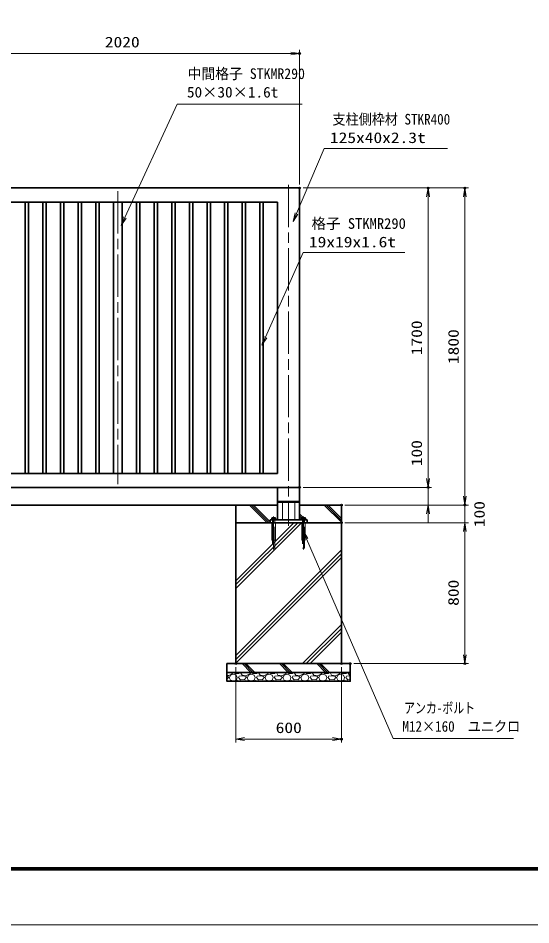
# Model space of a CAD drawing. Units: millimetres at full size. Extents: x -5940 to 5940, y -4200 to 4200.
# Drawn here: x -2560 to 353, y -4200 to 947 of the extents above; entities that cross this region are included whole.
import ezdxf
from ezdxf.enums import TextEntityAlignment as Align

# ---------------------------------------------------------------- set-up
doc = ezdxf.new("R2010")
doc.units = ezdxf.units.MM
doc.header["$LTSCALE"] = 20
doc.header["$PDMODE"] = 32
doc.header["$PDSIZE"] = 10
doc.linetypes.add('DASHED', pattern=[7.5, 6, -1.5])
doc.linetypes.add('USER1', pattern=[18, 12, -1.5, 3, -1.5])
for name, color, linetype, lineweight in [('0-0_D-TTL', 7, 'Continuous', 18), ('0-1_軸線', 200, 'USER1', 15), ('0-2_隠れ線', 140, 'DASHED', 18), ('0-3_外形線', 7, 'Continuous', 35), ('0-4_寸法線', 4, 'Continuous', 18), ('0-5_0', 7, 'Continuous', 18), ('0-8_細線', 2, 'Continuous', 35), ('0-9_ハッチング', 253, 'Continuous', 13)]:
    doc.layers.add(name, color=color, linetype=linetype, lineweight=lineweight)
doc.layers.add('0-6_Defpoints', color=7, linetype='Continuous')
doc.styles.add('ＭＳ ゴシック', font='')
doc.styles.get('ＭＳ ゴシック').set_extended_font_data('MS Gothic')

# ---------------------------------------------------------------- blocks, each defined once
blk = doc.blocks.new('_Open')
at = {"layer": '0-5_0'}
blk.add_line((-20, 3.333), (0, 0), dxfattribs=at)
blk.add_lwpolyline([(-20, -3.333), (0, 0), (-20, 0)], dxfattribs=at)
blk = doc.blocks.new('S31')
at = {"layer": '0-4_寸法線'}
for points in [[(-15301289.9, 53965420.6), (-15315319.7, 53965420.6), (-15318463.1, 53958021.9), (-15318854.1, 53957101.5)], [(-15318616.5, 53958087.1), (-15318854.1, 53957101.5), (-15318309.7, 53957956.7)]]:
    blk.add_lwpolyline(points, dxfattribs=at)
at = {"layer": '0-4_寸法線', "color": 254, "style": 'ＭＳ ゴシック'}
for s, width, p in [('支柱側枠材 STKR400', 0.9, (-15314374.7, 53967760)), ('125x40x2.3t', 1.2, (-15314662.7, 53965660))]:
    blk.add_text(s, height=1212, dxfattribs=dict(at, width=width)).set_placement(p, align=Align.BOTTOM_LEFT)
blk = doc.blocks.new('S32')
at = {"layer": '0-4_寸法線'}
for points in [[(-15306152.6, 53953579.7), (-15317705.6, 53953579.7), (-15321980.5, 53943981), (-15322387.3, 53943067.5)], [(-15322132.7, 53944048.8), (-15322387.3, 53943067.5), (-15321828.2, 53943913.2)]]:
    blk.add_lwpolyline(points, dxfattribs=at)
at = {"layer": '0-4_寸法線', "color": 254, "style": 'ＭＳ ゴシック'}
blk.add_text('格子 STKMR290', height=1212, dxfattribs=at).set_placement((-15316760.6, 53955919.1), align=Align.BOTTOM_LEFT)
at = {"layer": '0-4_寸法線', "color": 254, "style": 'ＭＳ ゴシック', "width": 1.2}
blk.add_text('19x19x1.6t', height=1212, dxfattribs=at).set_placement((-15317048.6, 53953819.1), align=Align.BOTTOM_LEFT)
blk = doc.blocks.new('PROFSP005ACXU6')
at = {"layer": '0-3_外形線'}
for p, q in [((12, 166), (12, 0)), ((199.9, 103.9), (12, 103.9)), ((12, -166), (12, 0)), ((216, 0), (216, 180)), ((199.9, -103.9), (12, -103.9))]:
    blk.add_line(p, q, dxfattribs=at)
for points in [[(108, 207.8), (12, 207.8), (12, 166), (0, 166), (0, 0)], [(108, -207.8), (12, -207.8), (12, -166), (0, -166), (0, 0)], [(216, 180), (199.9, 207.8), (108, 207.8)], [(216, 0), (216, -180), (199.9, -207.8), (108, -207.8)]]:
    blk.add_lwpolyline(points, dxfattribs=at)
for centre, radius, start, end in [((124, 155.9), 92, 325.61587, 34.38413), ((-127.9, 0), 343.9, 342.41211, 17.58789), ((124, -155.9), 92, 325.61587, 34.38413)]:
    blk.add_arc(centre, radius, start, end, dxfattribs=at)
blk = doc.blocks.new('A$C7A822601')
at = {"layer": '0-5_0', "rotation": 90}
blk.add_blockref('PROFSP005ACXU6', (0, 0), dxfattribs=at)
blk = doc.blocks.new('S44')
at = {"layer": '0-4_寸法線'}
for points in [[(-15293811.4, 53898429.2), (-15307493.8, 53898429.2), (-15317311.2, 53921074.6), (-15317708.9, 53921992.1)], [(-15317158.3, 53921140.9), (-15317708.9, 53921992.1), (-15317464.1, 53921008.3)]]:
    blk.add_lwpolyline(points, dxfattribs=at)
at = {"layer": '0-4_寸法線', "color": 254, "style": 'ＭＳ ゴシック'}
for s, width, p in [('アンカ-ボルト', 0.75, (-15306233.8, 53900926.1)), ('M12×160\u3000ユニクロ', 0.9, (-15306425.8, 53898826.1))]:
    blk.add_text(s, height=1212, dxfattribs=dict(at, width=width)).set_placement(p, align=Align.BOTTOM_LEFT)
blk = doc.blocks.new('S47')
at = {"layer": '0-4_寸法線'}
for points in [[(-15317805.2, 53970432.2), (-15332025.2, 53970432.2), (-15337950.5, 53957565.7), (-15338368.8, 53956657.4)], [(-15338101.9, 53957635.4), (-15338368.8, 53956657.4), (-15337799.1, 53957496)]]:
    blk.add_lwpolyline(points, dxfattribs=at)
at = {"layer": '0-4_寸法線', "color": 254, "style": 'ＭＳ ゴシック'}
for s, width, p in [('中間格子 STKMR290', 0.95, (-15330832.4, 53972929)), ('50×30×1.6t', 1.05, (-15330909.2, 53970829))]:
    blk.add_text(s, height=1212, dxfattribs=dict(at, width=width)).set_placement(p, align=Align.BOTTOM_LEFT)

msp = doc.modelspace()

# ---------------------------------------------------------------- linework, layer by layer
at = {"layer": '0-0_D-TTL'}
for points in [[(-5940, -4200), (5940, -4200), (5940, 4200), (-5940, 4200)], [(-5558.14, 3889.71), (5558.14, 3889.71), (5558.14, -3888.86), (-5558.14, -3888.86)], [(-5554.61, 3886.18), (5554.61, 3886.18), (5554.61, -3885.32), (-5554.61, -3885.32)], [(-5551.07, 3882.64), (5551.07, 3882.64), (5551.07, -3881.79), (-5551.07, -3881.79)], [(-5547.54, 3879.11), (5547.54, 3879.11), (5547.54, -3878.25), (-5547.54, -3878.25)], [(-5544, 3875.57), (5544, 3875.57), (5544, -3874.71), (-5544, -3874.71)]]:
    msp.add_lwpolyline(points, close=True, dxfattribs=at)
at = {"layer": '0-1_軸線'}
for p, q in [((-1023.52, 1.02), (-1023.52, -1935.54)), ((-1993.52, -35.03), (-1993.52, -1699.03)), ((-1108.52, -1881.69), (-1108.52, -2069.57)), ((-938.52, -1881.69), (-938.52, -2069.57))]:
    msp.add_line(p, q, dxfattribs=at)
at = {"layer": '0-2_隠れ線'}
for p, q in [((-1058.52, -1901.03), (-1058.52, -1801.03)), ((-988.52, -1901.03), (-988.52, -1801.03)), ((-1114.52, -1901.03), (-1114.52, -1917.03)), ((-1102.52, -1901.03), (-1102.52, -1917.03)), ((-944.52, -1901.03), (-944.52, -1917.03)), ((-932.52, -1901.03), (-932.52, -1917.03)), ((-1114.52, -1917.03), (-1114.52, -2061.03)), ((-1102.52, -2061.03), (-1102.52, -1917.03)), ((-948.52, -1917.03), (-948.52, -2017.03)), ((-932.52, -2061.03), (-932.52, -1917.03)), ((-928.52, -2017.03), (-928.52, -1917.03)), ((-948.52, -2017.03), (-928.52, -2017.03)), ((-1114.52, -2061.03), (-1102.52, -2061.03))]:
    msp.add_line(p, q, dxfattribs=at)
for points in [[(-1118.52, -1917.03), (-1118.52, -2017.03), (-1098.52, -2017.03), (-1098.52, -1917.03)], [(-944.52, -1917.03), (-944.52, -2061.03), (-932.52, -2061.03)]]:
    msp.add_lwpolyline(points, dxfattribs=at)
at = {"layer": '0-3_外形線'}
for p, q in [((-2981.02, -17.03), (-961.02, -17.03)), ((-961.02, -17.03), (-961.02, -1717.03)), ((-2901.02, -97.03), (-1086.02, -97.03)), ((-1086.02, -97.03), (-1086.02, -1637.03)), ((-1086.02, -1637.03), (-2901.02, -1637.03)), ((-961.02, -1717.03), (-2981.02, -1717.03)), ((-1086.02, -1717.03), (-1086.02, -1901.03)), ((-961.02, -1717.03), (-961.02, -1901.03)), ((-961.02, -1796.03), (-1086.02, -1796.03)), ((-1086.02, -1801.03), (-961.02, -1801.03)), ((-1058.52, -1796.03), (-1058.52, -1801.03)), ((-988.52, -1796.03), (-988.52, -1801.03)), ((-2723.52, -1817.03), (-1323.52, -1817.03)), ((-918.52, -1901.03), (-1128.52, -1901.03)), ((-1128.52, -1901.03), (-1128.52, -1917.03)), ((-918.52, -1901.03), (-918.52, -1917.03)), ((-1128.52, -1917.03), (-918.52, -1917.03))]:
    msp.add_line(p, q, dxfattribs=at)
for points in [[(-2519.27, -1637.03), (-2500.27, -1637.03), (-2500.27, -97.03), (-2519.27, -97.03)], [(-2419.27, -1637.03), (-2400.27, -1637.03), (-2400.27, -97.03), (-2419.27, -97.03)], [(-2319.27, -1637.03), (-2300.27, -1637.03), (-2300.27, -97.03), (-2319.27, -97.03)], [(-2219.27, -1637.03), (-2200.27, -1637.03), (-2200.27, -97.03), (-2219.27, -97.03)], [(-2119.27, -1637.03), (-2100.27, -1637.03), (-2100.27, -97.03), (-2119.27, -97.03)], [(-2018.52, -1637.03), (-1968.52, -1637.03), (-1968.52, -97.03), (-2018.52, -97.03)], [(-1867.77, -1637.03), (-1886.77, -1637.03), (-1886.77, -97.03), (-1867.77, -97.03)], [(-1767.77, -1637.03), (-1786.77, -1637.03), (-1786.77, -97.03), (-1767.77, -97.03)], [(-1667.77, -1637.03), (-1686.77, -1637.03), (-1686.77, -97.03), (-1667.77, -97.03)], [(-1567.77, -1637.03), (-1586.77, -1637.03), (-1586.77, -97.03), (-1567.77, -97.03)], [(-1467.77, -1637.03), (-1486.77, -1637.03), (-1486.77, -97.03), (-1467.77, -97.03)], [(-1367.77, -1637.03), (-1386.77, -1637.03), (-1386.77, -97.03), (-1367.77, -97.03)], [(-1267.77, -1637.03), (-1286.77, -1637.03), (-1286.77, -97.03), (-1267.77, -97.03)], [(-1167.77, -1637.03), (-1186.77, -1637.03), (-1186.77, -97.03), (-1167.77, -97.03)], [(-1323.52, -1917.03), (-723.52, -1917.03), (-723.52, -2717.03), (-1323.52, -2717.03)], [(-1373.52, -2717.03), (-673.52, -2717.03), (-673.52, -2767.03), (-1373.52, -2767.03)], [(-673.52, -2767.03), (-1373.52, -2767.03), (-1373.52, -2817.03), (-673.52, -2817.03)]]:
    msp.add_lwpolyline(points, close=True, dxfattribs=at)
msp.add_lwpolyline([(-961.02, -1817.03), (-723.52, -1817.03), (-723.52, -1917.03), (-1323.52, -1917.03), (-1323.52, -1817.03), (-1086.02, -1817.03)], dxfattribs=at)
at = {"layer": '0-4_寸法線'}
for p, q in [((-2981.02, 746.33), (-961.02, 746.33)), ((-961.02, 2.97), (-961.02, 766.33)), ((-941.02, -17.03), (-211.17, -17.03)), ((-941.02, -17.03), (-2.43, -17.03)), ((-231.17, -1717.03), (-231.17, -17.03)), ((-22.43, -1817.03), (-22.43, -17.03)), ((-231.17, -1667.03), (-231.17, -1617.03)), ((-941.02, -1717.03), (-211.17, -1717.03)), ((-941.02, -1717.03), (-211.17, -1717.03)), ((-231.17, -1817.03), (-231.17, -1717.03)), ((-22.43, -1767.03), (-22.43, -1717.03)), ((-703.52, -1817.03), (-211.17, -1817.03)), ((-703.52, -1817.03), (-2.43, -1817.03)), ((-703.52, -1817.03), (-2.43, -1817.03)), ((-22.43, -1917.03), (-22.43, -1817.03)), ((-231.17, -1867.03), (-231.17, -1917.03)), ((-703.52, -1917.03), (-2.43, -1917.03)), ((-703.52, -1917.03), (-2.43, -1917.03)), ((-22.43, -1917.03), (-22.43, -2717.03)), ((-22.43, -1967.03), (-22.43, -2017.03)), ((-653.52, -2717.03), (-2.43, -2717.03)), ((-1323.52, -2737.03), (-1323.52, -3165.63)), ((-723.52, -2737.03), (-723.52, -3165.63)), ((-1323.52, -3145.63), (-723.52, -3145.63))]:
    msp.add_line(p, q, dxfattribs=at)
at = {"layer": '0-6_Defpoints'}
for p in [(-961.02, 746.33), (-961.02, -17.03), (-961.02, -17.03), (-231.17, -17.03), (-22.43, -17.03), (-961.02, -1717.03), (-231.17, -1717.03), (-723.52, -1817.03), (-22.43, -1817.03), (-723.52, -1917.03), (-1323.52, -2717.03), (-723.52, -2717.03), (-673.52, -2717.03), (-22.43, -2717.03), (-723.52, -3145.63)]:
    msp.add_point(p, dxfattribs=at)
at = {"layer": '0-9_ハッチング'}
for p, q in [((-1145.39, -1917.03), (-1245.39, -1817.03)), ((-1134.52, -1917.03), (-1234.52, -1817.03)), ((-1128.52, -1912.15), (-1223.64, -1817.03)), ((-723.52, -1914.63), (-821.13, -1817.03)), ((-723.52, -1903.76), (-810.25, -1817.03)), ((-723.52, -1892.88), (-799.38, -1817.03)), ((-938.31, -1890.23), (-961.02, -1867.51)), ((-948.58, -1890.84), (-961.02, -1878.39)), ((-949.26, -1901.03), (-961.02, -1889.26)), ((-927.51, -1901.03), (-928.13, -1900.41)), ((-1323.52, -2247.01), (-993.55, -1917.03)), ((-1323.52, -2268.76), (-971.8, -1917.03)), ((-1323.52, -2290.51), (-950.05, -1917.03)), ((-911.51, -1917.03), (-918.52, -1910.01)), ((-1323.52, -2671.27), (-723.52, -2071.27)), ((-1323.52, -2693.02), (-723.52, -2093.02)), ((-1323.52, -2714.77), (-723.52, -2114.77)), ((-945.02, -2717.03), (-723.52, -2495.54)), ((-923.27, -2717.03), (-723.52, -2517.29)), ((-901.52, -2717.03), (-723.52, -2539.04)), ((-1237.45, -2767.03), (-1287.45, -2717.03)), ((-1226.58, -2767.03), (-1276.58, -2717.03)), ((-1215.7, -2767.03), (-1265.7, -2717.03)), ((-1025.32, -2767.03), (-1075.32, -2717.03)), ((-1014.44, -2767.03), (-1064.44, -2717.03)), ((-1003.57, -2767.03), (-1053.57, -2717.03)), ((-813.19, -2767.03), (-863.19, -2717.03)), ((-802.31, -2767.03), (-852.31, -2717.03)), ((-791.44, -2767.03), (-841.44, -2717.03)), ((-1342.05, -2773.79), (-1363.39, -2784.97)), ((-1353.23, -2781.92), (-1336.97, -2776.84)), ((-1340.12, -2767.03), (-1342.05, -2773.79)), ((-1336.97, -2776.84), (-1320.72, -2782.94)), ((-1331.26, -2767.03), (-1328.84, -2772.78)), ((-1328.84, -2772.78), (-1307.51, -2773.79)), ((-1307.51, -2773.79), (-1298.76, -2767.03)), ((-1294.3, -2770.74), (-1290.96, -2767.03)), ((-1287.19, -2782.94), (-1294.3, -2770.74)), ((-1240.45, -2773.79), (-1261.79, -2784.97)), ((-1251.63, -2781.92), (-1235.37, -2776.84)), ((-1238.52, -2767.03), (-1240.45, -2773.79)), ((-1235.37, -2776.84), (-1219.12, -2782.94)), ((-1229.66, -2767.03), (-1227.24, -2772.78)), ((-1227.24, -2772.78), (-1205.91, -2773.79)), ((-1205.91, -2773.79), (-1197.16, -2767.03)), ((-1192.7, -2770.74), (-1189.36, -2767.03)), ((-1185.59, -2782.94), (-1192.7, -2770.74)), ((-1138.85, -2773.79), (-1160.19, -2784.97)), ((-1150.03, -2781.92), (-1133.77, -2776.84)), ((-1136.92, -2767.03), (-1138.85, -2773.79)), ((-1133.77, -2776.84), (-1117.52, -2782.94)), ((-1128.06, -2767.03), (-1125.64, -2772.78)), ((-1125.64, -2772.78), (-1104.31, -2773.79)), ((-1104.31, -2773.79), (-1095.56, -2767.03)), ((-1091.1, -2770.74), (-1087.76, -2767.03)), ((-1083.99, -2782.94), (-1091.1, -2770.74)), ((-1037.25, -2773.79), (-1058.59, -2784.97)), ((-1048.43, -2781.92), (-1032.17, -2776.84)), ((-1035.32, -2767.03), (-1037.25, -2773.79)), ((-1032.17, -2776.84), (-1015.92, -2782.94)), ((-1026.46, -2767.03), (-1024.04, -2772.78)), ((-1024.04, -2772.78), (-1002.71, -2773.79)), ((-1002.71, -2773.79), (-993.96, -2767.03)), ((-989.5, -2770.74), (-986.16, -2767.03)), ((-982.39, -2782.94), (-989.5, -2770.74)), ((-935.65, -2773.79), (-956.99, -2784.97)), ((-946.83, -2781.92), (-930.57, -2776.84)), ((-933.72, -2767.03), (-935.65, -2773.79)), ((-930.57, -2776.84), (-914.32, -2782.94)), ((-924.86, -2767.03), (-922.44, -2772.78)), ((-922.44, -2772.78), (-901.11, -2773.79)), ((-901.11, -2773.79), (-892.36, -2767.03)), ((-887.9, -2770.74), (-884.56, -2767.03)), ((-880.79, -2782.94), (-887.9, -2770.74)), ((-834.05, -2773.79), (-855.39, -2784.97)), ((-845.23, -2781.92), (-828.97, -2776.84)), ((-832.12, -2767.03), (-834.05, -2773.79)), ((-828.97, -2776.84), (-812.72, -2782.94)), ((-823.26, -2767.03), (-820.84, -2772.78)), ((-820.84, -2772.78), (-799.51, -2773.79)), ((-799.51, -2773.79), (-790.76, -2767.03)), ((-786.3, -2770.74), (-782.96, -2767.03)), ((-779.19, -2782.94), (-786.3, -2770.74)), ((-732.45, -2773.79), (-753.79, -2784.97)), ((-743.63, -2781.92), (-727.37, -2776.84)), ((-730.52, -2767.03), (-732.45, -2773.79)), ((-727.37, -2776.84), (-711.12, -2782.94)), ((-721.66, -2767.03), (-719.24, -2772.78)), ((-719.24, -2772.78), (-697.91, -2773.79)), ((-697.91, -2773.79), (-689.16, -2767.03)), ((-684.7, -2770.74), (-681.36, -2767.03)), ((-677.59, -2782.94), (-684.7, -2770.74)), ((-1363.39, -2784.97), (-1373.52, -2784.16)), ((-1366.44, -2791.06), (-1373.52, -2789.29)), ((-1365.42, -2796.14), (-1373.52, -2805.15)), ((-1372.53, -2812.4), (-1373.52, -2812.82)), ((-1360.34, -2816.46), (-1372.53, -2812.4)), ((-1365.42, -2796.14), (-1366.44, -2791.06)), ((-1361.28, -2817.03), (-1360.34, -2816.46)), ((-1360.34, -2796.14), (-1354.24, -2810.37)), ((-1359.32, -2796.14), (-1353.23, -2781.92)), ((-1354.24, -2810.37), (-1336.97, -2815.45)), ((-1336.97, -2815.45), (-1319.7, -2810.37)), ((-1320.72, -2782.94), (-1314.62, -2796.14)), ((-1319.7, -2810.37), (-1314.62, -2796.14)), ((-1312.59, -2812.4), (-1317.66, -2817.03)), ((-1288.2, -2814.43), (-1312.59, -2812.4)), ((-1307.51, -2796.14), (-1304.46, -2788.02)), ((-1296.33, -2808.34), (-1307.51, -2796.14)), ((-1285.16, -2785.98), (-1304.46, -2788.02)), ((-1272.96, -2806.3), (-1296.33, -2808.34)), ((-1286.62, -2817.03), (-1288.2, -2814.43)), ((-1261.79, -2784.97), (-1287.19, -2782.94)), ((-1264.84, -2791.06), (-1285.16, -2785.98)), ((-1270.93, -2812.4), (-1278.04, -2815.45)), ((-1278.04, -2815.45), (-1277.41, -2817.03)), ((-1263.82, -2796.14), (-1272.96, -2806.3)), ((-1258.74, -2816.46), (-1270.93, -2812.4)), ((-1263.82, -2796.14), (-1264.84, -2791.06)), ((-1259.68, -2817.03), (-1258.74, -2816.46)), ((-1258.74, -2796.14), (-1252.64, -2810.37)), ((-1257.72, -2796.14), (-1251.63, -2781.92)), ((-1252.64, -2810.37), (-1235.37, -2815.45)), ((-1235.37, -2815.45), (-1218.1, -2810.37)), ((-1219.12, -2782.94), (-1213.02, -2796.14)), ((-1218.1, -2810.37), (-1213.02, -2796.14)), ((-1210.99, -2812.4), (-1216.06, -2817.03)), ((-1186.6, -2814.43), (-1210.99, -2812.4)), ((-1205.91, -2796.14), (-1202.86, -2788.02)), ((-1194.73, -2808.34), (-1205.91, -2796.14)), ((-1183.56, -2785.98), (-1202.86, -2788.02)), ((-1171.36, -2806.3), (-1194.73, -2808.34)), ((-1185.02, -2817.03), (-1186.6, -2814.43)), ((-1160.19, -2784.97), (-1185.59, -2782.94)), ((-1163.24, -2791.06), (-1183.56, -2785.98)), ((-1169.33, -2812.4), (-1176.44, -2815.45)), ((-1176.44, -2815.45), (-1175.81, -2817.03)), ((-1162.22, -2796.14), (-1171.36, -2806.3)), ((-1157.14, -2816.46), (-1169.33, -2812.4)), ((-1162.22, -2796.14), (-1163.24, -2791.06)), ((-1158.08, -2817.03), (-1157.14, -2816.46)), ((-1157.14, -2796.14), (-1151.04, -2810.37)), ((-1156.12, -2796.14), (-1150.03, -2781.92)), ((-1151.04, -2810.37), (-1133.77, -2815.45)), ((-1133.77, -2815.45), (-1116.5, -2810.37)), ((-1117.52, -2782.94), (-1111.42, -2796.14)), ((-1116.5, -2810.37), (-1111.42, -2796.14)), ((-1109.39, -2812.4), (-1114.46, -2817.03)), ((-1085, -2814.43), (-1109.39, -2812.4)), ((-1104.31, -2796.14), (-1101.26, -2788.02)), ((-1093.13, -2808.34), (-1104.31, -2796.14)), ((-1081.96, -2785.98), (-1101.26, -2788.02)), ((-1069.76, -2806.3), (-1093.13, -2808.34)), ((-1083.42, -2817.03), (-1085, -2814.43)), ((-1058.59, -2784.97), (-1083.99, -2782.94)), ((-1061.64, -2791.06), (-1081.96, -2785.98)), ((-1067.73, -2812.4), (-1074.84, -2815.45)), ((-1074.84, -2815.45), (-1074.21, -2817.03)), ((-1060.62, -2796.14), (-1069.76, -2806.3)), ((-1055.54, -2816.46), (-1067.73, -2812.4)), ((-1060.62, -2796.14), (-1061.64, -2791.06)), ((-1056.48, -2817.03), (-1055.54, -2816.46)), ((-1055.54, -2796.14), (-1049.44, -2810.37)), ((-1054.52, -2796.14), (-1048.43, -2781.92)), ((-1049.44, -2810.37), (-1032.17, -2815.45)), ((-1032.17, -2815.45), (-1014.9, -2810.37)), ((-1015.92, -2782.94), (-1009.82, -2796.14)), ((-1014.9, -2810.37), (-1009.82, -2796.14)), ((-1007.79, -2812.4), (-1012.86, -2817.03)), ((-983.4, -2814.43), (-1007.79, -2812.4)), ((-1002.71, -2796.14), (-999.66, -2788.02)), ((-991.53, -2808.34), (-1002.71, -2796.14)), ((-980.36, -2785.98), (-999.66, -2788.02)), ((-968.16, -2806.3), (-991.53, -2808.34)), ((-981.82, -2817.03), (-983.4, -2814.43)), ((-956.99, -2784.97), (-982.39, -2782.94)), ((-960.04, -2791.06), (-980.36, -2785.98)), ((-966.13, -2812.4), (-973.24, -2815.45)), ((-973.24, -2815.45), (-972.61, -2817.03)), ((-959.02, -2796.14), (-968.16, -2806.3)), ((-953.94, -2816.46), (-966.13, -2812.4)), ((-959.02, -2796.14), (-960.04, -2791.06)), ((-954.88, -2817.03), (-953.94, -2816.46)), ((-953.94, -2796.14), (-947.84, -2810.37)), ((-952.92, -2796.14), (-946.83, -2781.92)), ((-947.84, -2810.37), (-930.57, -2815.45)), ((-930.57, -2815.45), (-913.3, -2810.37)), ((-914.32, -2782.94), (-908.22, -2796.14)), ((-913.3, -2810.37), (-908.22, -2796.14)), ((-906.19, -2812.4), (-911.26, -2817.03)), ((-881.8, -2814.43), (-906.19, -2812.4)), ((-901.11, -2796.14), (-898.06, -2788.02)), ((-889.93, -2808.34), (-901.11, -2796.14)), ((-878.76, -2785.98), (-898.06, -2788.02)), ((-866.56, -2806.3), (-889.93, -2808.34)), ((-880.22, -2817.03), (-881.8, -2814.43)), ((-855.39, -2784.97), (-880.79, -2782.94)), ((-858.44, -2791.06), (-878.76, -2785.98)), ((-864.53, -2812.4), (-871.64, -2815.45)), ((-871.64, -2815.45), (-871.01, -2817.03)), ((-857.42, -2796.14), (-866.56, -2806.3)), ((-852.34, -2816.46), (-864.53, -2812.4)), ((-857.42, -2796.14), (-858.44, -2791.06)), ((-853.28, -2817.03), (-852.34, -2816.46)), ((-852.34, -2796.14), (-846.24, -2810.37)), ((-851.32, -2796.14), (-845.23, -2781.92)), ((-846.24, -2810.37), (-828.97, -2815.45)), ((-828.97, -2815.45), (-811.7, -2810.37)), ((-812.72, -2782.94), (-806.62, -2796.14)), ((-811.7, -2810.37), (-806.62, -2796.14)), ((-804.59, -2812.4), (-809.66, -2817.03)), ((-780.2, -2814.43), (-804.59, -2812.4)), ((-799.51, -2796.14), (-796.46, -2788.02)), ((-788.33, -2808.34), (-799.51, -2796.14)), ((-777.16, -2785.98), (-796.46, -2788.02)), ((-764.96, -2806.3), (-788.33, -2808.34)), ((-778.62, -2817.03), (-780.2, -2814.43)), ((-753.79, -2784.97), (-779.19, -2782.94)), ((-756.84, -2791.06), (-777.16, -2785.98)), ((-762.93, -2812.4), (-770.04, -2815.45)), ((-770.04, -2815.45), (-769.41, -2817.03)), ((-755.82, -2796.14), (-764.96, -2806.3)), ((-750.74, -2816.46), (-762.93, -2812.4)), ((-755.82, -2796.14), (-756.84, -2791.06)), ((-751.68, -2817.03), (-750.74, -2816.46)), ((-750.74, -2796.14), (-744.64, -2810.37)), ((-749.72, -2796.14), (-743.63, -2781.92)), ((-744.64, -2810.37), (-727.37, -2815.45)), ((-727.37, -2815.45), (-710.1, -2810.37)), ((-711.12, -2782.94), (-705.02, -2796.14)), ((-710.1, -2810.37), (-705.02, -2796.14)), ((-702.99, -2812.4), (-708.06, -2817.03)), ((-678.6, -2814.43), (-702.99, -2812.4)), ((-697.91, -2796.14), (-694.86, -2788.02)), ((-686.73, -2808.34), (-697.91, -2796.14)), ((-675.56, -2785.98), (-694.86, -2788.02)), ((-673.52, -2807.19), (-686.73, -2808.34)), ((-677.02, -2817.03), (-678.6, -2814.43)), ((-673.52, -2783.26), (-677.59, -2782.94)), ((-673.52, -2786.49), (-675.56, -2785.98))]:
    msp.add_line(p, q, dxfattribs=at)

# ---------------------------------------------------------------- block references
at = {"layer": '0-4_寸法線'}
for name, p, xscale, yscale in [('_Open', (-961.02, 746.33), 2.5, 2.5), ('S47', (764944.5, -2698063.17), 0.05, 0.05), ('S31', (764944.5, -2698063.17), 0.05, 0.05), ('S32', (764944.5, -2698063.17), 0.05, 0.05), ('S44', (764944.5, -2698063.17), 0.05, 0.05), ('_Open', (-723.52, -3145.63), 2.5, 2.5)]:
    msp.add_blockref(name, p, dxfattribs=dict(at, xscale=xscale, yscale=yscale))
at = {"layer": '0-4_寸法線', "xscale": 2.5, "yscale": 2.5}
for p, rotation in [((-231.17, -17.03), 90), ((-22.43, -17.03), 90), ((-231.17, -1717.03), 270), ((-231.17, -1717.03), 270), ((-22.43, -1817.03), 270), ((-22.43, -1817.03), 270), ((-231.17, -1817.03), 90), ((-22.43, -1917.03), 90), ((-22.43, -1917.03), 90), ((-22.43, -2717.03), 270), ((-1323.52, -3145.63), 180)]:
    msp.add_blockref('_Open', p, dxfattribs=dict(at, rotation=rotation))
at = {"layer": '0-8_細線', "xscale": 0.05, "yscale": 0.05}
for p in [(-1108.52, -1901.03), (-938.52, -1901.03)]:
    msp.add_blockref('A$C7A822601', p, dxfattribs=at)

# ---------------------------------------------------------------- texts
at = {"layer": '0-4_寸法線', "color": 254, "style": 'ＭＳ ゴシック', "width": 1.2}
for s, p in [('2020', (-2067.02, 762.68)), ('600', (-1096.72, -3129.29))]:
    msp.add_text(s, height=60.56, dxfattribs=at).set_placement(p, align=Align.BOTTOM_LEFT)
for s, p in [('1700', (-247.51, -966.63)), ('1800', (-38.78, -1016.63)), ('100', (-247.51, -1596.43)), ('100', (108.75, -1942.63)), ('800', (-38.78, -2389.03))]:
    msp.add_text(s, height=60.56, rotation=90, dxfattribs=at).set_placement(p, align=Align.BOTTOM_LEFT)

doc.saveas('drawing.dxf')
